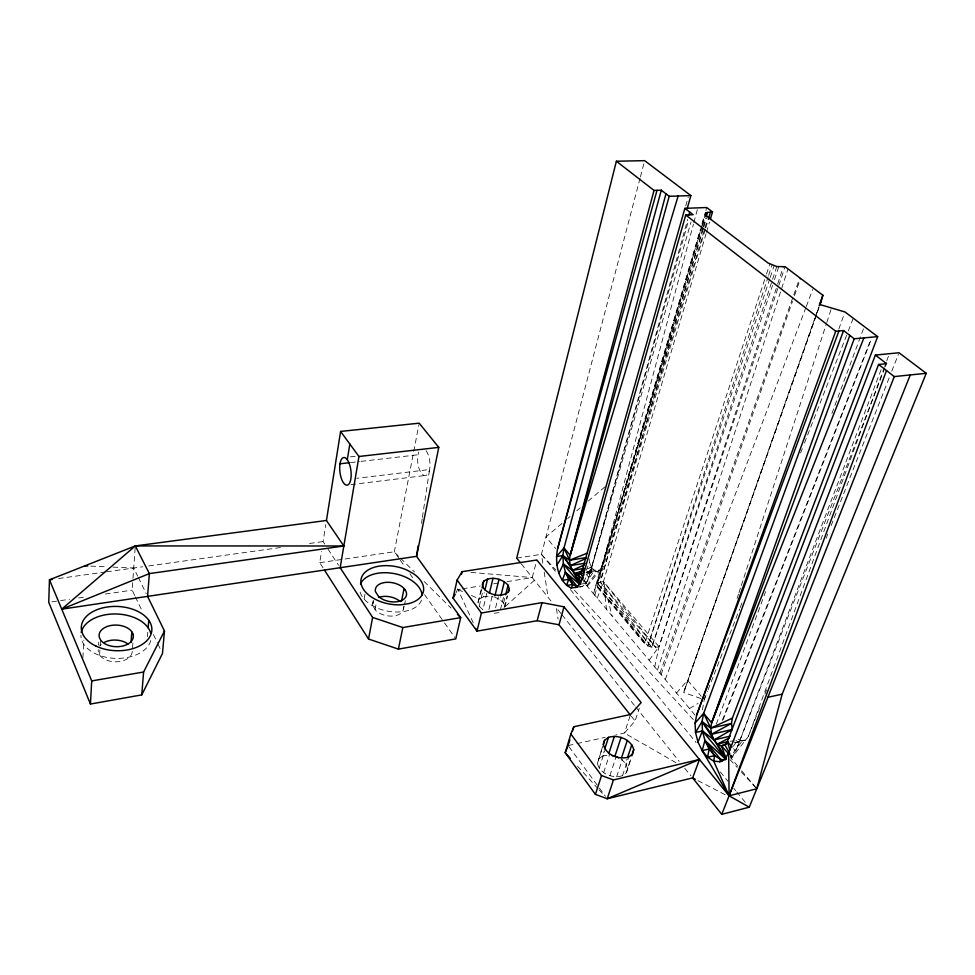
<?xml version="1.0" encoding="UTF-8"?>
<svg xmlns="http://www.w3.org/2000/svg" width="975" height="975" viewBox="0 0 975 975"><rect width="100%" height="100%" fill="white"/><g stroke="black" fill="none" stroke-linecap="round" stroke-linejoin="round"><path stroke-width="0.73" stroke-dasharray="4.88 3.66" d="M82.912 657.638L83.777 640.148M98.524 645.206L98.694 642.184M99.633 654.847L100.072 647.29M100.157 645.779L100.51 639.734M134.721 595.518L132.137 590.131L132.868 579.82M132.978 578.346L135.196 547.402M132.88 642.927L132.21 651.946A17.026 10.871 1.9 0 1 118.475 661.672A17.026 10.871 1.9 0 1 99.877 655.322L98.499 652.58A17.026 10.871 1.9 0 1 98.268 649.728M147.42 636.748L147.786 632.263M421.492 523.404L422.175 518.919M422.394 517.42L429.573 469.511L356.777 478.311M322.993 567.779L319.739 562.685L321.531 551.423M324.724 544.062L323.091 541.576L325.772 524.696M702.439 709.922L704.182 699.697L706.266 693.968M364.089 599.052L365.406 591.874M372.742 603.22L373.267 600.393M404.211 606.255L402.712 611.435A15.722 9.592 11 0 1 390.548 616.102A15.722 9.592 11 0 1 375.984 610.777L372.791 605.768L373.583 601.514M375.022 609.668L376.362 602.587M399.47 559.016L394.351 551.765L418.897 424.673M404.503 604.853L405.356 600.624M654.737 666.961L658.99 646.705L777.221 285.553M455.886 593.227L458.64 586.828M486.878 593.141L482.881 609.753L479.237 606.218L478.03 602.404L481.309 588.595M481.784 589.412L478.03 602.404M479.237 606.218L482.869 591.021M471.437 595.506L479.481 599.052L483.295 596.822L484.283 592.702M488.926 609.497L492.302 595.652M602.27 747.52L597.395 763.413C599.857 773.894 612.848 778.83 622.513 775.71L626.389 772.639L630.849 758.184M495.629 607.73L498.359 596.663M534.41 580.259L504.867 606.877L503.587 603.074L499.919 599.601L500.602 596.846M500.407 609.777L503.502 597.346M503.587 603.074L505.306 596.2M504.185 607.498L506.951 596.468M504.867 606.877L507.634 595.859M507.012 581.648L532.253 577.566L536.835 559.991M542.819 563.221L541.43 554.312L640.039 178.303M640.417 176.828L644.658 160.668M694.98 715.065L593.556 593.799L601.782 566.633L693.469 224.043M693.859 222.568L697.405 209.332M579.625 587.023L582.233 586.597L586.121 583.269L588.839 577.371L687.692 219.424M586.085 574.117L588.839 577.371L688.46 220.667M685.73 205.908L688.228 197.121M593.556 593.799L599.942 570.131L601.782 566.633L703.389 228.272M588.839 577.371L691.019 222.007M702.902 228.418L600.222 582.124L597.541 583.282L596.602 585.366L597.699 587.827L644.755 643.561C648.412 647.363 654.079 648.18 658.99 646.705L778.318 286.906M703.328 226.956L705.876 218.181M601.782 566.633L700.318 229.43M702.024 223.58L704.157 216.292M705.863 210.454L706.717 207.529M701.683 225.908L596.602 585.366L644.755 643.561L766.009 275.535M702.11 224.445L704.255 217.145M769.763 278.777L647.79 645.925L597.541 583.282L701.72 226.541M702.085 225.834L705.132 214.841M702.353 226.761L596.602 585.366L647.79 645.925L768.166 276.729M702.792 225.298L705.803 215.097M597.236 598.236L603.44 581.587L706.071 233.732M706.497 232.282L709.507 222.093M705.291 229.466L600.222 582.124L651.787 647.315L772.529 285.456M705.717 228.016L707.899 220.728M703.828 226.822L706.461 218.071M594.75 595.274L704.572 229.162M705.01 227.711L707.192 220.411M597.395 763.413L602.94 746.082M598.589 759.062L602.489 756.064L603.878 751.749M599.198 768.276L605.231 749.507M603.647 772.688L609.728 753.919M657.43 670.178L788.007 268.917M737.076 598.516L738.489 594.177M738.953 592.739L740.829 586.95M741.305 585.512L826.349 323.883M826.812 322.445L831.517 307.99M768.641 275.279L771.944 265.139M777.684 284.115L783.364 266.772M776.77 266.553L651.787 647.315L597.541 583.282M609.875 775.747L616.029 756.99M630.082 715.918L624.439 733.066L615.554 735.053M766.484 274.085L769.823 263.981M770.25 277.339L774.089 265.773M778.806 285.456L785.033 266.675M616.614 776.831L622.355 759.537M675.943 762.657L624.439 733.066L635.078 720.952L639.295 708.228M774.455 279.679L778.781 266.711M627.473 768.239L625.584 763.401L627.023 759.086M622.513 775.71L628.777 757.014M626.389 772.639L632.19 755.393M814.807 318.252L683.67 692.482L704.182 699.697L707.509 691.19M815.307 316.814L818.842 306.759M815.941 315.668L683.67 692.482L820.06 304.602M816.453 314.23L818.963 307.064M661.099 674.578L792.504 301.397M794.527 295.657L800.585 278.423M659.953 673.201L799.805 277.838M838.78 329.148L843.972 314.84M737.88 766.301L731.262 758.44L748.288 736.612L884.106 367.989M884.63 366.551L886.214 362.273M886.738 360.847L889.371 353.693M716.332 724.12L763.535 597.297M764.059 595.871L765.655 591.593M831.943 413.461L864.289 326.54M665.255 679.551L805.74 307.942M806.276 306.516L812.736 289.429M881.12 369.671L735.698 751.311L731.957 757.234L730.031 755.174M723.17 719.648L871.333 339.202M884.91 367.904L735.698 751.311L732.932 748.032M885.458 366.49L886.555 363.663M708.069 689.776L713.615 675.59M714.163 674.176L739.659 608.936M740.208 607.523L742.426 601.843M800.621 452.936L802.291 448.683M804.497 443.016L847.738 332.402M848.287 330.976L853.271 318.216M722.195 720.562L871.041 338.971M748.288 736.612L759.415 708.277M764.973 694.115L766.642 689.861M826.154 538.31L827.824 534.056M831.163 525.562L889.566 376.837M891.784 371.17L898.463 354.181M586.024 570.546L589.558 562.514L589.01 558.517M589.558 562.514L591.484 567.255L583.635 581.99L593.251 593.47M585.427 584.122L594.214 570.46L591.484 567.255L587.048 567.974M733.407 746.18L738.221 739.233L742.17 741.012L745.765 740.086L735.881 740.842M649.106 660.246L658.99 646.705L603.44 581.587L600.222 582.124L655.688 647.351L603.44 581.587L606.462 609.265M586.755 585.707L597.236 571.484L599.942 570.131L586.792 569.863M734.979 742.67L742.17 741.012L730.08 757.027L731.262 758.44M587.291 586.353L599.942 570.131L586.548 572.313M676.553 693.054L687.594 680.245L701.257 696.26M561.953 523.392L545.976 536.981L555.653 548.535M567.657 518.542L569.936 516.604M576.773 510.79L580.198 507.878M588.181 501.089L605.292 486.537M689.52 708.545L698.076 703.389M587.352 568.839L591.484 567.255M586.072 572.544L594.214 570.46L597.236 571.484L586.84 573.19M734.65 742.694L745.765 740.086M735.235 742.645L742.17 741.012M568.145 745.582L575.555 743.937M577.029 743.608L605.183 737.356M602.489 756.064L606.877 755.272M582.197 583.915L586.121 583.269L585 579.211M586.816 571.667L594.214 570.46M473.216 622.818L458.018 589.595L460.992 589.107M462.467 588.863L480.285 585.975M493.655 583.818L501.077 582.611M516.713 558.127L541.43 554.312L555.86 570.022M51.724 601.892L59.17 600.807M60.657 600.588L69.591 599.284M78.524 597.967L85.971 596.883M105.337 594.055L132.137 590.131M319.739 562.685L394.351 551.765M58.5 578.541L105.129 572.02M106.641 571.813L142.74 566.768M148.748 565.939L282.518 547.243M309.562 543.465L323.091 541.576M494.264 613.263L499.712 612.544M483.295 596.822L488.682 596.139L493.131 596.883M350.963 484.612L424.698 475.568M350.5 462.589L359.495 461.541M360.994 461.37L418.007 454.789M350.342 456.836L356.387 456.154M586.645 572.63L597.236 571.484M577.663 586.987L582.233 586.597L579.589 584.354M730.226 741.268L734.467 740.951M90.736 566.122L105.556 566.78M112.966 567.109L133.721 568.035L137.67 576.128M471.035 572.423L532.253 577.566M458.018 589.595L463.381 591.959M494.617 597.127L499.919 599.601M698.015 780.695L726.338 795.332M621.112 759.062L625.584 763.401M395.131 552.874L399.433 557.127M400.506 558.188L414.485 571.984M424.149 581.539L451.023 608.071M584.074 581.112L586.121 583.269L584.049 579.528M574.409 590.204L693.932 720.33M729.995 759.598L737.21 767.447M741.329 771.932L755.747 787.642M577.505 766.204L597.992 788.641M599.016 789.762L603.123 794.247M741.658 770.798L756.783 788.763M541.43 554.312L556.908 573.129M570.436 589.595L696.101 742.499M720.269 771.895L728.008 781.304M733.797 788.361L735.735 790.713M736.698 791.895L746.375 803.656M684.743 768.288L690.873 775.771M521.284 563.842L551.728 601.941M560.991 613.555L556.262 607.644L558.09 619.076M561.941 614.737L634.713 705.754M635.663 706.936L679.136 761.304M583.818 580.381L586.121 583.269M631.312 716.211L635.078 720.952M730.299 755.113L731.957 757.234L731.128 754.37M569.034 746.789L605.438 796.319M400.335 560.247L404.662 566.39M409.866 573.763L413.327 578.687M424.588 594.653L443.649 621.684M444.515 622.915L455.776 638.893M327.966 549.047L338.532 565.22M730.543 754.784L731.957 757.234M138.34 577.48L146.25 593.678M135.367 596.871L141.814 610.35M153.441 634.615L157.316 642.696M157.95 644.048L161.18 650.788M603.44 581.587L612.056 615.956M544.196 572.13L548.108 597.383M403.528 606.535L403.638 609.07M426.014 450.73A13.577 6.045 83.3 0 1 429.39 470.352A13.577 6.045 83.3 0 1 420.627 472.022A13.577 6.045 83.3 0 1 418.775 452.107M421.48 600.137A31.663 19.061 11 0 1 387.831 611.179A31.663 19.061 11 0 1 359.58 588.839M99.755 646.108A17.026 10.871 1.9 0 1 101.217 644.487M372.791 605.768A15.722 9.592 11 0 1 373.742 600.893M150.784 640.526A35.185 22.206 2.1 0 1 113.185 658.259A35.185 22.206 2.1 0 1 80.913 635.347"/><path stroke-width="1.46" d="M135.306 545.927L149.37 573.605L147.566 596.383L164.47 630.983L162.472 653.482L141.753 694.895L90.443 704.047L91.711 680.916L49.469 579.808L135.306 545.927L326.442 520.479L343.834 545.988L149.37 573.605L61.742 609.156L135.306 545.927L343.834 545.988M131.052 642.379L131.82 631.885M141.753 694.895L143.593 672.019L164.47 630.983M148.151 627.79L148.761 620.234M665.949 193.781L570.192 555.287C567.426 566.219 575.506 575.408 580.698 584.098M654.03 190.418L557.542 548.937C554.921 562.636 557.468 581.234 571.192 588.071L577.663 586.987L565.403 572.191L563.379 563.964L562.892 555.555L563.989 547.95L661.294 190.198L654.03 190.418L616.371 161.228L516.713 558.127L520.37 562.709M418.129 545.866L416.557 556.335L460.7 617.614L455.776 638.893L398.409 649.118L368.538 639.027L324.614 570.314M326.442 520.479L340.604 431.438L419.189 423.174L438.774 447.391L416.557 556.335L61.742 609.156M926.25 373.327L910.284 374.924L782.169 694.176L756.783 788.763L729.081 795.795L536.835 559.991L462.077 571.679L457.104 580.076L481.418 612.995L542.015 602.623L564.013 606.84L641.172 702.573L630.557 714.48L573.836 726.741L570.838 734.041L601.514 775.564L613.446 779.939L699.477 759.464L692.628 777.904L721.756 814.332L729.081 795.795L702.171 750.64L697.978 742.048L695.528 732.493L702.463 730.921L704.913 740.439L714.59 755.625L713.712 761.146L729.081 795.795L749.263 807.19L926.25 373.327L899.011 352.755L875.379 355.058L727.399 741.487L724.925 744.985L721.378 745.899L717.478 744.083L713.993 739.915L702.024 721.537L703.67 713.371L843.57 330.562L854.222 338.764L877.683 336.643L732.371 718.136L731.469 723.426L732.31 729.483L713.993 739.915L702.463 730.921L702.024 721.537L710.763 728.142L711.604 734.236L713.993 739.915L725.936 758.794M347.283 459.737L349.854 444.052M849.834 335.388L711.64 722.816L710.763 728.142L731.469 723.426L711.604 734.236L702.024 721.537L695.528 732.493L695.09 723.084L696.711 714.919L835.721 331.244L843.57 330.562M340.604 431.438L358.958 456.483L340.165 567.718L372.621 617.419L402.821 627.547L460.7 617.614L457.47 614.433M368.538 639.027L372.621 617.419M401.505 601.27L404.04 588.607M398.409 649.118L402.821 627.547M630.374 715.016L558.992 624.792L537.152 620.722L477.007 631.13L453.046 598.077L457.104 580.076M461.455 574.433L462.077 571.679M482.113 588.035L483.758 581.137C491.181 575.798 502.296 578.626 508.06 585.207L509.364 588.985L508.67 591.727M484.941 589.948L487.585 578.943M489.352 593.397L493.009 578.285M481.418 612.995L477.007 631.13L475.751 628.363M494.947 595.762L498.993 579.284M633.75 749.58L632.678 753.955L628.777 757.014C619.04 760.061 605.975 755.162 603.403 744.644L604.585 740.305L608.51 737.332C618.199 734.407 631.008 739.221 633.75 749.58L631.812 755.32M500.943 595.481L504.355 581.746M505.647 594.823L508.06 585.207M537.152 620.722L542.015 602.623M722.524 761.061L719.721 761.731L713.712 761.146L707.618 757.283L702.171 750.64L704.913 740.439L725.644 759.074M585.878 557.651L569.619 560.223L562.892 555.555L556.457 556.554L563.989 547.95L570.192 555.287L669.203 196.292L661.294 190.198M688.911 215.012L689.727 212.087M557.542 548.937L657.016 190.32M558.992 624.792L564.013 606.84M710.361 219.18L712.506 211.904L706.717 207.529L684.877 208.345L582.416 569.766L580.6 573.288L577.943 574.641L574.97 573.592L562.892 555.555L556.957 564.976M687.143 208.723L690.885 195.573L644.658 160.668L616.371 161.228M684.877 208.345L693.115 214.695L685.742 215L582.294 578.455L579.589 584.354L575.725 587.681M706.29 216.73L707.57 212.343M705.071 215.621L705.924 212.708L712.506 211.904M708.325 219.265L710.495 211.989M570.192 555.287L678.137 195.987M570.838 734.041L565.207 752.737L595.42 794.381L607.218 798.744L692.628 777.904L695.321 779.293M568.583 744.132L569.9 739.781M572.52 731.092L573.836 726.741M705.924 212.708L705.108 214.22L706.656 216.194L768.117 263.055L776.77 266.553L785.033 266.675L822.888 295.267L820.06 304.602L845.008 311.976L877.683 336.643M603.196 744.632L604.585 740.305M604.805 748.861L608.51 737.332M595.42 794.381L601.514 775.564M608.802 753.565L614.396 736.296M612.312 755.649L614.969 756.076L621.087 737.392M613.446 779.939L607.218 798.744L699.477 759.464M621.587 757.624L627.303 740.391M627.498 757.66L631.824 744.742M819.353 305.321L822.888 295.267M819.463 305.638L821.474 299.898M696.711 714.919L838.927 330.964M728.642 752.993L729.081 795.795L886.494 370.549L878.597 364.467L728.642 752.993L724.912 758.916L719.721 761.731L720.696 759.476L704.913 740.439L709.118 749.007L714.59 755.625L720.696 759.476L725.229 759.903M695.09 723.084L703.67 713.371L711.64 722.816L854.222 338.764M729.081 795.795L894.294 376.594L910.284 374.924M711.64 722.816L863.899 337.886M697.978 742.048L702.463 730.921L725.766 758.879M509.364 588.985L507.987 592.337C500.565 597.833 489.267 594.945 483.527 588.254L482.296 584.464L483.758 581.137M568.145 745.582L565.207 752.737L570.326 758.343M558.967 573.239L563.379 563.964L572.264 570.363L584.086 568.449M571.192 588.071L572.983 584.439L565.403 572.191L562.295 580.357L568.73 579.296L572.983 584.439L577.663 586.987M453.046 598.077L455.179 594.445M726.022 758.818L717.478 744.083L729.41 737.868M732.371 718.136L710.763 728.142L703.67 713.371M562.892 555.555L570.363 565.597L586.194 558.383M572.264 570.363L584.244 564.927M586.779 553.337L569.619 560.223L563.989 547.95M726.984 743.669L721.378 745.899L726.192 758.635M580.771 583.988L574.97 573.592L583.221 570.424M721.756 814.332L749.263 807.19M580.795 582.611L577.943 574.641L582.014 573.592M378.532 597.468L381.993 596.59A15.722 9.592 11 0 1 400.25 601.575M714.59 755.625L707.618 757.283L709.118 749.007L702.171 750.64M717.478 744.083L727.85 741.658M725.534 744.924L721.378 745.899L729.068 754.138M713.993 739.915L730.275 736.137M711.604 734.236L732.31 729.483M767.703 697.332L782.169 694.176M91.711 680.916L143.593 672.019M572.983 584.439L566.524 585.512L568.73 579.296L565.403 572.191L579.991 584.671M574.97 573.592L580.893 572.63M570.363 565.597L585.134 563.233M52.479 579.382L49.469 579.808L48.75 602.331L90.443 704.047M339.995 463.795L349.001 462.759M358.958 456.483L438.774 447.391M878.597 364.467L886.555 363.663L875.379 355.058M669.203 196.292L690.885 195.573M84.813 565.853L87.774 565.987M614.969 756.076L618.662 757.868M685.742 215L835.721 331.244M886.494 370.549L894.294 376.594M577.943 574.641L583.05 580.028M584.244 571.947L582.416 569.766L583.891 575.165M732.018 746.947L727.399 741.487L729.885 750.08M563.379 563.964L580.344 584.33M724.925 744.985L729.848 753.553M580.6 573.288L583.355 578.273M360.518 583.952A31.663 19.061 11 0 1 393.924 573.544A31.663 19.061 11 0 1 422.138 595.201M104.179 642.44A17.026 10.871 1.9 0 1 128.03 644.012M81.23 632.446A35.185 22.206 2.1 0 1 115.562 613.97A35.185 22.206 2.1 0 1 150.772 633.336M409.195 603.513L401.651 604.732A31.773 19 11 0 1 360.994 579.65A31.773 19 11 0 1 406.855 570.009L413.461 573.666A31.773 19 11 0 1 409.195 603.513M405.198 589.912L403.065 587.523A15.832 9.531 11 0 0 384.638 582.526A15.832 9.531 11 0 0 375.448 591.618L378.678 596.602A15.832 9.531 11 0 0 399.067 601.343A15.832 9.531 11 0 0 405.198 589.912M133.014 634.103L131.576 631.422A17.148 10.823 2.1 0 0 110.797 625.499A17.148 10.823 2.1 0 0 99.365 637.479L100.754 640.209A17.148 10.823 2.1 0 0 121.656 646.267A17.148 10.823 2.1 0 0 133.014 634.103M340.019 463.637A13.93 5.533 83.1 0 0 346.442 485.16A13.93 5.533 83.1 0 0 349.806 465.246A13.93 5.533 83.1 0 0 340.019 463.637M96.062 646.132A35.307 22.145 2.2 0 0 151.71 631.532A35.307 22.145 2.2 0 0 101.948 608.083A35.307 22.145 2.2 0 0 96.062 646.132"/></g></svg>
